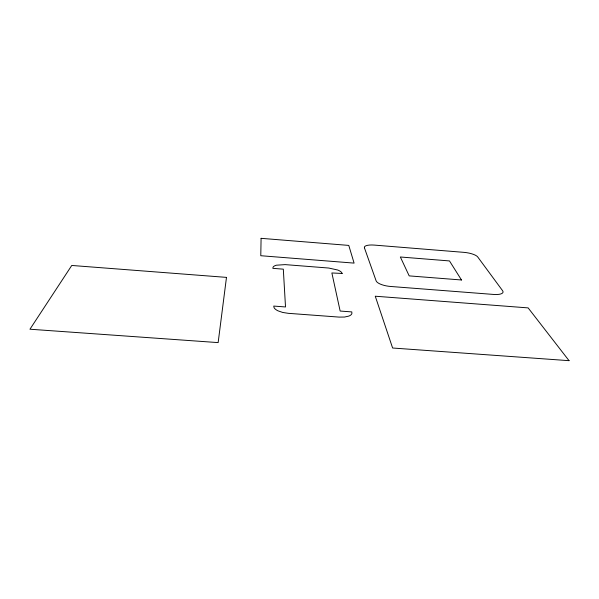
<?xml version="1.0" encoding="UTF-8"?>
<svg xmlns="http://www.w3.org/2000/svg" width="599" height="599" viewBox="0 0 599 599"><rect width="100%" height="100%" fill="white"/><g stroke="black" fill="none" stroke-linecap="round" stroke-linejoin="round"><path stroke-width="0.9" d="M342.134 273.444L341.655 272.523A13.111 4.425 6.7 0 0 337.724 270.014L328.739 268.038L285.146 264.616L276.431 265.2A13.156 4.463 5.6 0 0 273.077 267.154L272.844 268.337L283.312 269.168L285.513 306.958L273.736 306.074L274.065 307.654A14.848 5.683 5.7 0 0 278.071 310.859L282.706 312.453L288.336 313.329L339.079 317.096L344.522 317.043L348.753 316.115A14.795 5.631 7.1 0 0 351.898 313.464L351.793 311.914L340.15 311.046L331.868 272.964L342.134 273.458M364.402 247.769L376.127 280.856A12.834 4.335 8.2 0 0 390.555 286.464L493.546 294.438A12.968 4.171 10.5 0 0 502.583 290.695L477.695 256.919A11.523 3.362 9.4 0 0 464.06 252.366L374.27 245.088A11.448 3.474 7.5 0 0 364.417 247.769M261.089 238.327L260.782 255.721L354.091 263.111L348.775 245.41L261.089 238.327M226.482 277.382L218.148 342.606L29.95 329.218L71.76 265.462L226.482 277.382M569.05 360.673L392.615 348.012L375.266 296.22L528.138 307.893L569.05 360.673M461.492 279.988L409.192 275.884L400.349 256.993L449.482 260.932L461.492 279.988"/></g></svg>
